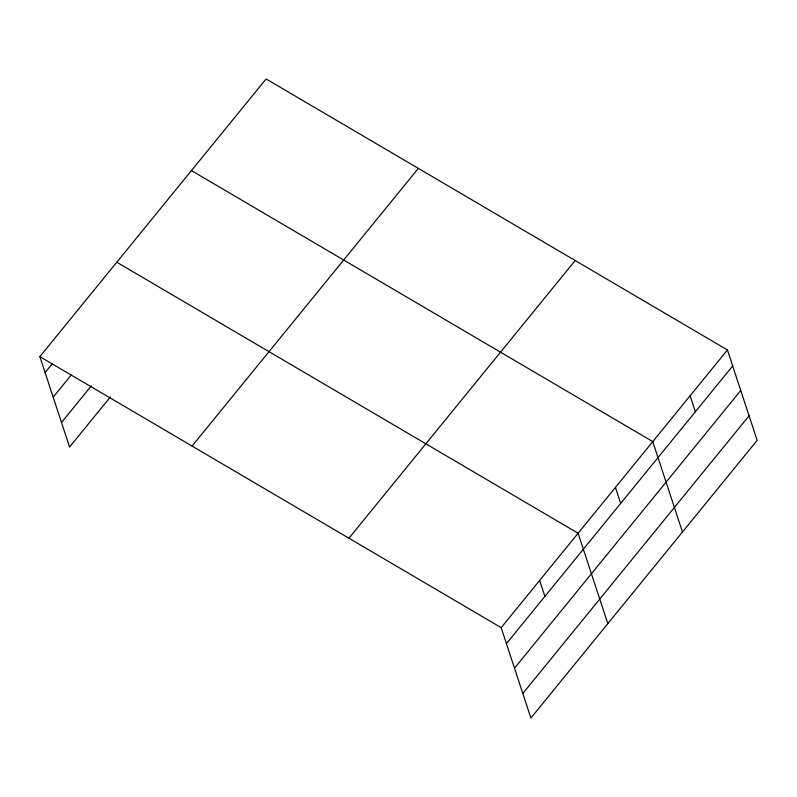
<?xml version="1.0" encoding="UTF-8"?>
<svg xmlns="http://www.w3.org/2000/svg" width="797" height="797" viewBox="0 0 797 797"><rect width="100%" height="100%" fill="white"/><g stroke="black" fill="none" stroke-linecap="round" stroke-linejoin="round"><path stroke-width="1.2" d="M39.85 356.638L266.108 78.953L727.432 349.973L757.15 440.362L530.892 718.047L501.174 627.657L39.85 356.638L69.568 447.027L110.384 396.936M45.1 372.607L52.164 363.94M53.17 397.165L71.232 375.008M61.499 422.47L91.326 385.858M192.087 446.071L418.345 168.386M348.937 538.224L575.195 260.539M501.174 627.657L727.432 349.973M506.424 643.627L732.682 365.943M514.493 668.185L740.752 390.5M522.812 693.49L749.07 415.805M191.439 170.588L652.763 441.608L682.481 531.997M116.78 262.223L578.104 533.243L607.822 623.633M690.102 395.79L695.353 411.76M615.433 487.425L620.684 503.395M539.639 580.445L544.889 596.415"/></g></svg>
